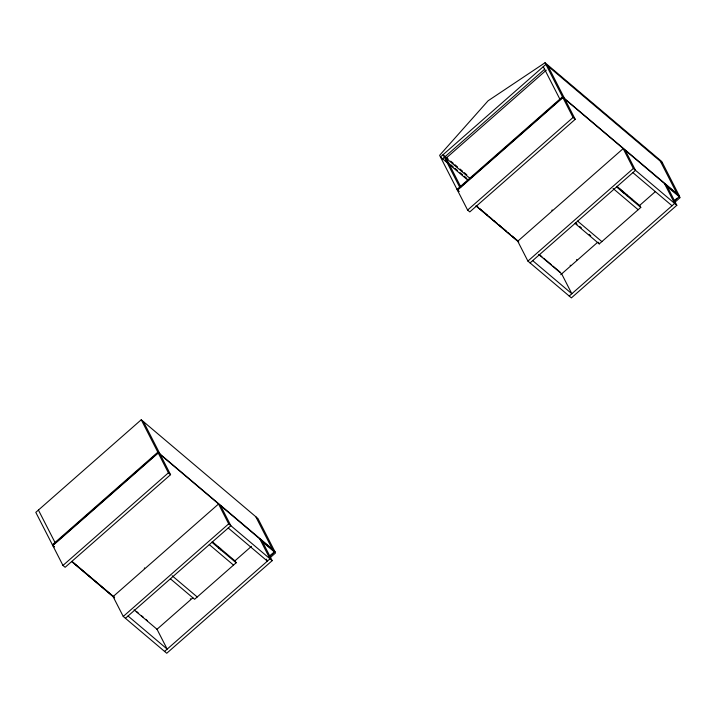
<?xml version="1.0" encoding="UTF-8"?>
<svg xmlns="http://www.w3.org/2000/svg" width="716" height="716" viewBox="0 0 716 716"><rect width="100%" height="100%" fill="white"/><g stroke="black" fill="none" stroke-linecap="round" stroke-linejoin="round"><path stroke-width="1.07" d="M144.301 568.432L144.578 567.869M269.923 556.162L274.944 551.75L257.939 518.527L141.24 419.764L35.8 512.361L62.963 565.443L65.138 567.287L170.569 474.69L160.411 454.83M442.622 158.827L544.715 69.166M546.29 70.186L446.086 158.182L469.92 178.356M52.393 544.795L157.833 452.199L274.532 550.953M457.041 189.418L562.481 96.821L679.18 195.575M158.236 452.995L52.805 545.592L54.255 546.818M562.883 97.618L457.452 190.214L458.902 191.441M62.963 565.443L168.394 472.846L141.24 419.764M467.611 210.065L573.051 117.469L545.037 62.739L488.097 100.786L439.606 155.336L467.611 210.065L469.786 211.909L575.225 119.312L565.058 99.452M123.25 616.458L228.681 523.861L218.523 504.01L113.083 596.607L123.25 616.458L166.739 653.26L272.178 560.664L262.011 540.813M527.898 261.08L633.329 168.484L623.171 148.633L517.74 241.229L527.898 261.08L571.386 297.883L676.826 205.286L666.668 185.435M125.425 618.302L230.856 525.705L220.698 505.845M530.073 262.924L635.504 170.327L625.345 150.467M156.911 629.364L192.899 597.762M234.732 561.022L251.468 546.317M560.726 274.72L597.547 242.384M639.388 205.644L655.283 191.682M212.285 541.681L235.295 561.147L236.137 562.803L194.6 599.283L170.345 578.752M574.993 223.374L599.247 243.905L640.784 207.425L639.943 205.769L616.932 186.303M269.789 555.893L274.81 551.49M674.436 200.516L676.942 198.314M673.729 201.518L679.591 196.372L661.745 161.494L545.037 62.739M270.567 557.325L275.553 552.94L261.054 540.67M675.215 201.948L680.2 197.562L665.701 185.301M164.564 651.426L270.004 558.829L259.836 538.969M569.211 296.048L674.651 203.451L664.493 183.591M551.75 210.28L552.394 210.03M570.07 265.242L570.652 265.412M662.586 163.15L545.887 64.386L440.447 156.992L468.157 180.441M679.591 196.372L562.749 97.349L457.318 189.946L459.019 191.387M573.051 117.469L575.225 119.312M633.329 168.484L676.826 205.286M632.89 172.628L672.029 205.752M616.53 186.894L640.784 207.425M613.075 188.487L638.171 209.725M577.606 221.083L601.87 241.605M575.395 222.783L577.096 224.224M579.656 226.39L581.356 227.831M589.026 234.32L590.736 235.761M448.153 158.997L443.07 154.692L459.663 187.118M450.704 161.154L453.246 163.302M454.946 164.743L457.488 166.891M460.039 169.048L462.581 171.205M464.272 172.637L466.823 174.794M446.417 161.1L448.977 163.266M450.677 164.707L453.228 166.864M454.937 168.305L457.488 170.471M460.048 172.637L462.599 174.794M464.308 176.234L466.859 178.4M539.408 254.601L541.949 256.758M543.65 258.19L551.284 264.651M552.985 266.092L560.619 272.554M538.692 254.449L561.675 273.897L571.833 293.748L532.686 260.624M476.561 205.931L478.342 207.443M479.953 208.804L487.587 215.265M489.279 216.697L491.829 218.854M493.521 220.286L496.922 223.159M498.613 224.6L501.155 226.748M502.856 228.189L506.248 231.053M507.948 232.494L510.49 234.651M512.191 236.083L518.375 241.319M476.059 205.805L517.793 241.131M476.194 206.074L518.787 242.115M274.944 551.75L158.102 452.727L52.662 545.323L54.371 546.764M168.394 472.846L170.569 474.69M228.681 523.861L272.178 560.664M228.243 528.005L267.381 561.129L266.37 559.142M211.882 542.272L236.137 562.803M209.26 544.572L233.523 565.103M172.126 575.745L197.222 596.983M136.452 611.419L138.152 612.851M141.544 615.724L143.245 617.156M145.787 619.313L147.487 620.745M134.044 609.826L157.019 629.266L167.186 649.126L128.039 616.002M71.985 561.371L114.578 597.421M72.262 561.908L113.996 597.225M71.546 561.451L114.533 597.833M660.412 161.306L677.014 193.741M631.494 198.565L632.47 200.462M626.572 194.394L627.538 196.291M622.804 191.208L623.77 193.096M621.927 190.474L622.893 192.362M620.477 189.248L621.443 191.136M548.062 66.23L564.655 98.665M543.265 66.686L559.858 99.121M598.406 242.25L599.247 243.905M445.245 156.527L460.835 186.992M255.764 516.683L272.357 549.118M220.465 548.545L221.441 550.434M219.597 547.812L220.564 549.7M218.147 546.585L219.114 548.474M143.415 421.608L160.008 454.034M38.422 510.069L55.016 542.495M576.657 259.452L576.863 259.962M190.331 598.737L190.546 599.238"/></g></svg>
